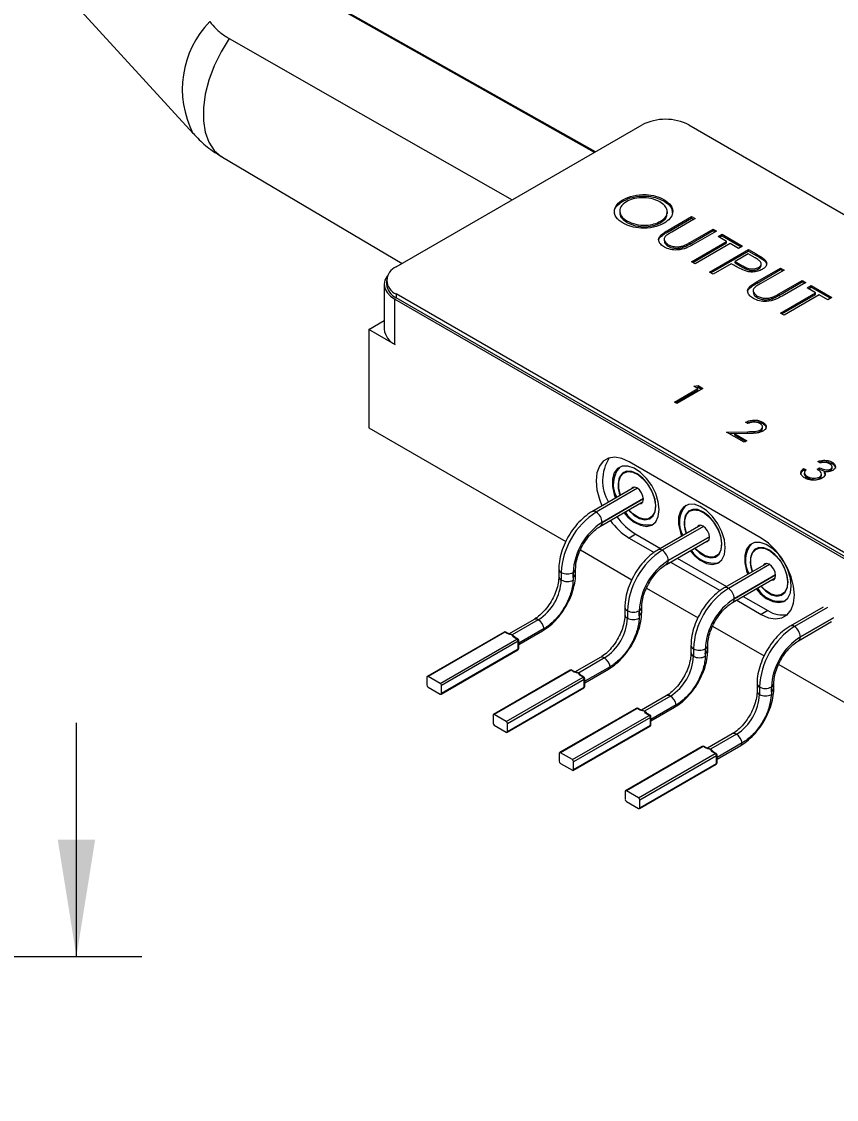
# Model space of a CAD drawing. Header units: millimetres. Extents: x 2 to 278, y 1 to 215.
# Drawn here: x 183.05 to 205.2, y 166.89 to 196.18 of the extents above; entities that cross this region are included whole.
import ezdxf

# ---------------------------------------------------------------- set-up
doc = ezdxf.new("R2010")
doc.units = ezdxf.units.MM
doc.styles.add('SLDTEXTSTYLE0', font='TXT', dxfattribs={"width": 0.75})
doc.dimstyles.new('SLDDIMSTYLE1', dxfattribs={"dimtxt": 2.116667, "dimasz": 3.175, "dimexe": 0, "dimexo": 0.0625, "dimgap": 0.529167, "dimtad": 0, "dimtih": 1, "dimtoh": 1, "dimdec": 1, "dimrnd": 1e-09, "dimzin": 12, "dimdsep": 46, "dimtxsty": 'SLDTEXTSTYLE0', "dimsah": 1, "dimcen": 0.09, "dimadec": 0, "dimazin": 3, "dimtfac": 1, "dimtdec": 1, "dimtmove": 0, "dimatfit": 0, "dimfxl": 1, "dimfrac": 2, "dimtolj": 1, "dimtzin": 12, "dimarcsym": 0})

# ---------------------------------------------------------------- blocks, each defined once
blk = doc.blocks.new('_D_3')
at = {"color": 7, "linetype": 'Continuous', "lineweight": 18}
for p, q in [((184.546, 170.768), (184.546, 177.118)), ((177.816, 170.768), (186.324, 170.768)), ((130.416, 164.018), (186.324, 164.018)), ((184.546, 156.691), (184.546, 164.018)), ((188.356, 156.691), (184.546, 156.691)), ((192.492, 156.691), (191.848, 156.691)), ((191.848, 156.691), (191.848, 153.328)), ((200.249, 156.691), (200.893, 156.691)), ((200.893, 156.691), (200.893, 153.328)), ((191.848, 153.328), (192.492, 153.328)), ((200.893, 153.328), (200.249, 153.328))]:
    blk.add_line(p, q, dxfattribs=at)
for points in [[(184.546, 170.768), (185.054, 173.943), (184.038, 173.943)], [(184.546, 164.018), (184.038, 160.843), (185.054, 160.843)]]:
    blk.add_solid(points, dxfattribs=at)
at = {"color": 7, "linetype": 'Continuous', "lineweight": 18, "char_height": 2.1167, "attachment_point": 1, "style": 'SLDTEXTSTYLE0'}
for s, insert in [('6.8mm', (191.771, 159.849)), ('0.27in', (192.492, 156.057))]:
    blk.add_mtext(s, dxfattribs=dict(at, insert=insert))

msp = doc.modelspace()

# ---------------------------------------------------------------- linework, layer by layer
at = {"color": 7, "linetype": 'Continuous', "lineweight": 18}
for p, q in [((198.655, 192.639), (191.065, 196.913)), ((184.472, 196.681), (187.714, 193.142)), ((193.239, 189.513), (199.922, 193.371)), ((201.194, 193.371), (245.777, 167.634)), ((188.513, 192.494), (193.397, 189.604)), ((199.397, 191.3), (199.397, 191.341)), ((200.51, 191.307), (200.51, 191.348)), ((199.312, 191.041), (199.312, 190.99)), ((199.509, 190.723), (199.509, 190.764)), ((200.423, 190.715), (200.423, 190.756)), ((200.606, 190.962), (200.606, 191.013)), ((200.625, 190.511), (201.265, 190.881)), ((200.625, 190.47), (201.265, 190.84)), ((201.36, 190.826), (200.725, 190.459)), ((201.265, 190.881), (201.36, 190.826)), ((201.265, 190.84), (201.265, 190.881)), ((201.265, 190.84), (201.325, 190.805)), ((200.625, 190.47), (200.625, 190.511)), ((201.214, 190.176), (201.85, 190.543)), ((201.214, 190.136), (201.85, 190.502)), ((201.945, 190.488), (201.304, 190.119)), ((201.85, 190.543), (201.945, 190.488)), ((201.85, 190.502), (201.85, 190.543)), ((201.85, 190.502), (201.91, 190.468)), ((200.42, 190.33), (200.42, 190.371)), ((200.517, 190.274), (200.517, 190.223)), ((201.214, 190.136), (201.214, 190.176)), ((201.265, 189.656), (202.217, 190.206)), ((201.3, 189.636), (202.217, 190.165)), ((202.312, 190.151), (201.36, 189.601)), ((201.986, 190.339), (202.095, 190.402)), ((202.217, 190.206), (201.986, 190.339)), ((202.021, 190.319), (202.095, 190.361)), ((202.095, 190.402), (202.652, 190.08)), ((202.095, 190.361), (202.095, 190.402)), ((202.095, 190.361), (202.617, 190.06)), ((202.217, 190.165), (202.217, 190.206)), ((202.543, 190.017), (202.312, 190.151)), ((200.631, 190.076), (200.631, 190.116)), ((201.039, 190.047), (201.039, 190.088)), ((201.755, 189.374), (202.815, 189.986)), ((201.79, 189.353), (202.815, 189.945)), ((202.802, 189.868), (202.448, 189.664)), ((202.652, 190.08), (202.543, 190.017)), ((202.996, 189.756), (202.802, 189.868)), ((202.815, 189.986), (203.023, 189.866)), ((202.815, 189.945), (202.815, 189.986)), ((202.815, 189.945), (203.023, 189.825)), ((203.023, 189.825), (203.023, 189.866)), ((201.36, 189.601), (201.265, 189.656)), ((202.339, 189.601), (201.85, 189.319)), ((202.415, 189.557), (202.339, 189.601)), ((202.448, 189.664), (202.632, 189.556)), ((202.448, 189.623), (202.448, 189.664)), ((202.448, 189.623), (202.632, 189.515)), ((202.632, 189.515), (202.632, 189.556)), ((203.158, 189.553), (203.158, 189.604)), ((203.249, 189.676), (203.249, 189.717)), ((201.85, 189.319), (201.755, 189.374)), ((203.045, 189.114), (203.686, 189.484)), ((203.045, 189.073), (203.686, 189.443)), ((203.088, 189.459), (203.088, 189.5)), ((203.781, 189.429), (203.145, 189.062)), ((203.686, 189.484), (203.781, 189.429)), ((203.686, 189.443), (203.686, 189.484)), ((203.686, 189.443), (203.745, 189.408)), ((192.911, 189.042), (192.911, 187.817)), ((192.976, 189.146), (192.976, 189.042)), ((202.84, 188.933), (202.84, 188.974)), ((203.045, 189.073), (203.045, 189.114)), ((203.635, 188.779), (204.27, 189.146)), ((203.635, 188.738), (204.27, 189.105)), ((204.366, 189.091), (203.725, 188.721)), ((204.27, 189.146), (204.366, 189.091)), ((204.27, 189.105), (204.27, 189.146)), ((204.27, 189.105), (204.33, 189.071)), ((204.406, 188.942), (204.515, 189.005)), ((204.442, 188.921), (204.515, 188.964)), ((204.515, 189.005), (205.073, 188.683)), ((204.515, 188.964), (204.515, 189.005)), ((204.515, 188.964), (205.037, 188.662)), ((237.823, 163.041), (193.239, 188.779)), ((193.239, 188.779), (193.239, 188.675)), ((237.823, 162.938), (193.239, 188.675)), ((202.937, 188.876), (202.937, 188.825)), ((203.052, 188.678), (203.052, 188.719)), ((203.459, 188.649), (203.459, 188.69)), ((203.635, 188.738), (203.635, 188.779)), ((203.686, 188.259), (204.637, 188.808)), ((203.721, 188.238), (204.637, 188.768)), ((204.733, 188.753), (203.781, 188.204)), ((204.637, 188.808), (204.406, 188.942)), ((204.637, 188.768), (204.637, 188.808)), ((204.964, 188.62), (204.733, 188.753)), ((205.073, 188.683), (204.964, 188.62)), ((193.204, 187.409), (193.204, 188.634)), ((193.204, 188.634), (237.752, 162.917)), ((203.781, 188.204), (203.686, 188.259)), ((192.497, 187.817), (192.911, 188.057)), ((192.497, 187.817), (192.497, 185.139)), ((193.204, 187.409), (192.497, 187.817)), ((200.803, 185.841), (201.437, 186.207)), ((200.838, 185.821), (201.437, 186.167)), ((201.573, 186.213), (200.866, 185.804)), ((201.329, 186.27), (201.443, 186.288)), ((201.437, 186.207), (201.329, 186.27)), ((201.384, 186.238), (201.443, 186.247)), ((201.437, 186.167), (201.437, 186.207)), ((201.443, 186.288), (201.573, 186.213)), ((201.443, 186.247), (201.443, 186.288)), ((201.443, 186.247), (201.538, 186.192)), ((200.866, 185.804), (200.803, 185.841)), ((202.797, 185.255), (202.734, 185.292)), ((203.191, 185.118), (203.191, 185.169)), ((203.2, 185.254), (203.2, 185.295)), ((192.497, 185.139), (197.848, 182.05)), ((202.217, 185.025), (202.784, 185.035)), ((202.697, 184.747), (202.217, 185.025)), ((202.285, 184.985), (202.784, 184.994)), ((202.807, 184.986), (202.441, 184.979)), ((202.441, 184.979), (202.77, 184.789)), ((202.441, 184.938), (202.441, 184.979)), ((202.441, 184.938), (202.735, 184.769)), ((202.784, 184.994), (202.784, 185.035)), ((203.134, 185.042), (203.134, 185.083)), ((202.77, 184.789), (202.697, 184.747)), ((203.16, 182.143), (199.568, 184.217)), ((204.311, 184.036), (204.375, 183.999)), ((204.311, 183.995), (204.311, 184.036)), ((204.311, 183.995), (204.354, 183.97)), ((204.674, 184.015), (204.746, 184.056)), ((204.755, 184.187), (204.692, 184.224)), ((204.702, 183.99), (204.746, 184.016)), ((204.746, 184.016), (204.746, 184.056)), ((205.043, 183.978), (205.043, 184.019)), ((205.082, 184.029), (205.082, 184.08)), ((205.084, 184.166), (205.084, 184.207)), ((199.421, 183.931), (199.418, 183.93)), ((204.332, 183.925), (204.332, 183.874)), ((204.332, 183.87), (204.332, 183.911)), ((204.334, 183.879), (204.332, 183.87)), ((204.412, 183.779), (204.412, 183.82)), ((204.742, 183.762), (204.742, 183.803)), ((204.795, 183.836), (204.795, 183.887)), ((204.878, 183.905), (204.878, 183.946)), ((204.878, 183.905), (204.896, 183.861)), ((199.716, 183.53), (198.558, 182.861)), ((199.617, 183.475), (199.615, 183.471)), ((198.786, 182.465), (199.945, 183.134)), ((201.217, 182.894), (201.214, 182.893)), ((200.142, 182.676), (200.145, 182.677)), ((199.748, 182.247), (199.568, 182.143)), ((199.748, 182.247), (200.417, 181.86)), ((201.513, 182.493), (200.354, 181.824)), ((201.413, 182.438), (201.411, 182.434)), ((199.568, 182.143), (200.244, 181.753)), ((200.582, 181.428), (201.741, 182.097)), ((198.244, 181.821), (199.644, 181.013)), ((201.938, 181.639), (201.941, 181.64)), ((203.013, 181.858), (203.01, 181.856)), ((200.695, 181.493), (202.04, 180.716)), ((200.874, 181.596), (202.213, 180.824)), ((203.309, 181.456), (202.15, 180.787)), ((203.209, 181.401), (203.207, 181.398)), ((197.656, 181.3), (197.656, 181.097)), ((197.723, 181.207), (197.723, 181.004)), ((198.046, 181.207), (198.046, 181.07)), ((198.047, 181.088), (198.047, 181.207)), ((198.114, 181.181), (198.114, 181.3)), ((202.378, 180.391), (203.537, 181.06)), ((200.04, 180.785), (201.44, 179.976)), ((202.67, 180.56), (203.34, 180.173)), ((203.734, 180.602), (203.737, 180.604)), ((199.452, 180.263), (199.452, 180.06)), ((199.91, 180.144), (199.91, 180.263)), ((202.491, 180.456), (203.16, 180.069)), ((204.842, 180.268), (203.946, 179.75)), ((196.984, 179.932), (196.308, 179.542)), ((197.098, 179.921), (196.391, 179.513)), ((199.519, 180.17), (199.519, 179.967)), ((199.843, 180.051), (199.843, 180.17)), ((199.843, 180.17), (199.843, 180.033)), ((203.34, 180.173), (203.16, 180.069)), ((196.168, 179.589), (194.082, 178.385)), ((196.28, 179.553), (196.218, 179.589)), ((197.256, 179.685), (196.568, 179.289)), ((196.568, 179.248), (197.212, 179.62)), ((201.836, 179.748), (203.236, 178.939)), ((204.174, 179.354), (205.07, 179.872)), ((196.193, 179.586), (194.107, 178.382)), ((194.432, 178.194), (196.518, 179.399)), ((196.554, 179.337), (194.468, 178.133)), ((196.255, 179.551), (196.193, 179.586)), ((196.518, 179.399), (196.457, 179.434)), ((196.543, 179.401), (196.482, 179.437)), ((196.554, 179.129), (196.554, 179.337)), ((196.568, 179.15), (196.568, 179.358)), ((194.457, 177.902), (196.543, 179.106)), ((194.468, 177.925), (196.554, 179.129)), ((201.248, 179.226), (201.248, 179.023)), ((201.315, 179.133), (201.315, 178.93)), ((201.639, 179.014), (201.639, 179.133)), ((201.639, 179.133), (201.639, 178.996)), ((201.706, 179.107), (201.706, 179.226)), ((198.78, 178.895), (198.104, 178.505)), ((198.894, 178.884), (198.187, 178.476)), ((203.632, 178.711), (222.043, 168.082)), ((197.964, 178.552), (195.878, 177.348)), ((197.989, 178.549), (195.903, 177.345)), ((198.051, 178.514), (197.989, 178.549)), ((198.076, 178.516), (198.014, 178.552)), ((199.052, 178.648), (198.364, 178.252)), ((198.364, 178.211), (199.008, 178.583)), ((194.072, 178.362), (194.072, 178.154)), ((194.432, 178.194), (194.107, 178.382)), ((194.468, 177.925), (194.468, 178.133)), ((196.228, 177.157), (198.314, 178.362)), ((198.35, 178.3), (196.264, 177.096)), ((198.314, 178.362), (198.253, 178.397)), ((198.339, 178.364), (198.278, 178.4)), ((198.35, 178.092), (198.35, 178.3)), ((198.364, 178.113), (198.364, 178.321)), ((203.045, 178.189), (203.045, 177.987)), ((203.502, 178.07), (203.502, 178.189)), ((194.107, 178.092), (194.432, 177.905)), ((196.253, 176.865), (198.339, 178.069)), ((196.264, 176.888), (198.35, 178.092)), ((200.576, 177.859), (199.9, 177.468)), ((200.69, 177.847), (199.983, 177.439)), ((203.111, 178.096), (203.111, 177.893)), ((203.435, 177.977), (203.435, 178.096)), ((203.435, 178.096), (203.435, 177.96)), ((200.848, 177.611), (200.16, 177.215)), ((200.16, 177.174), (200.804, 177.546)), ((195.868, 177.325), (195.868, 177.117)), ((196.228, 177.157), (195.903, 177.345)), ((199.76, 177.515), (197.674, 176.311)), ((199.785, 177.513), (197.699, 176.308)), ((198.024, 176.121), (200.11, 177.325)), ((200.146, 177.264), (198.06, 176.059)), ((199.847, 177.477), (199.785, 177.513)), ((199.872, 177.479), (199.81, 177.515)), ((200.11, 177.325), (200.049, 177.36)), ((200.135, 177.327), (200.074, 177.363)), ((200.146, 177.055), (200.146, 177.264)), ((200.16, 177.076), (200.16, 177.284)), ((195.903, 177.055), (196.228, 176.868)), ((196.264, 176.888), (196.264, 177.096)), ((198.049, 175.828), (200.135, 177.032)), ((198.06, 175.851), (200.146, 177.055)), ((202.372, 176.822), (201.696, 176.431)), ((202.486, 176.81), (201.779, 176.402)), ((201.556, 176.478), (199.47, 175.274)), ((201.581, 176.476), (199.495, 175.272)), ((201.643, 176.44), (201.581, 176.476)), ((201.668, 176.443), (201.606, 176.478)), ((202.644, 176.575), (201.956, 176.178)), ((201.956, 176.137), (202.601, 176.509)), ((197.664, 176.288), (197.664, 176.08)), ((198.024, 176.121), (197.699, 176.308)), ((199.82, 175.084), (201.906, 176.288)), ((201.942, 176.227), (199.856, 175.023)), ((201.906, 176.288), (201.845, 176.324)), ((201.931, 176.29), (201.87, 176.326)), ((201.942, 176.019), (201.942, 176.227)), ((201.956, 176.039), (201.956, 176.247)), ((197.699, 176.019), (198.024, 175.831)), ((198.06, 175.851), (198.06, 176.059)), ((199.845, 174.791), (201.931, 175.996)), ((199.856, 174.814), (201.942, 176.019)), ((199.46, 175.251), (199.46, 175.043)), ((199.82, 175.084), (199.495, 175.272)), ((199.495, 174.982), (199.82, 174.794)), ((199.856, 174.814), (199.856, 175.023))]:
    msp.add_line(p, q, dxfattribs=at)
at = {"color": 8, "linetype": 'Continuous', "lineweight": 18}
for p, q in [((199.795, 183.498), (198.672, 182.849)), ((199.956, 183.218), (198.833, 182.57)), ((198.833, 182.569), (199.956, 183.218)), ((201.591, 182.461), (200.468, 181.812)), ((201.752, 182.181), (200.629, 181.533)), ((200.629, 181.532), (201.752, 182.181)), ((203.387, 181.424), (202.264, 180.776)), ((203.548, 181.144), (202.425, 180.496)), ((202.425, 180.496), (203.548, 181.144)), ((204.956, 180.256), (204.06, 179.739)), ((205.118, 179.976), (204.222, 179.459)), ((204.222, 179.459), (205.118, 179.976))]:
    msp.add_line(p, q, dxfattribs=at)
at = {"color": 7, "linetype": 'Continuous', "lineweight": 18, "flags": 128}
for points in [[(198.629, 192.625), (195.159, 194.582), (190.893, 196.987)], [(188.7, 195.721), (192.267, 193.686), (196.391, 191.333)], [(193.016, 189.3), (192.987, 189.263), (192.93, 189.155), (192.911, 189.042), (192.93, 188.93), (192.987, 188.821), (193.08, 188.722), (193.204, 188.634)], [(199.568, 184.217), (199.368, 184.307), (199.178, 184.339), (199.008, 184.314), (198.866, 184.232), (198.759, 184.097), (198.693, 183.916), (198.67, 183.699), (198.693, 183.455), (198.759, 183.197), (198.829, 183.018)], [(200.384, 182.916), (200.36, 183.128), (200.291, 183.352), (200.182, 183.57), (200.04, 183.767), (199.877, 183.929), (199.704, 184.042), (199.535, 184.099), (199.381, 184.096), (199.254, 184.033), (199.164, 183.914), (199.117, 183.748), (199.117, 183.548), (199.164, 183.328), (199.198, 183.231)], [(199.333, 183.308), (199.331, 183.314), (199.287, 183.504), (199.287, 183.677), (199.331, 183.817), (199.415, 183.911), (199.532, 183.951), (199.671, 183.934), (199.821, 183.861), (199.966, 183.738), (200.096, 183.577), (200.198, 183.391), (200.263, 183.198), (200.285, 183.014), (200.285, 183.014)], [(199.551, 182.906), (199.694, 182.77), (199.847, 182.678), (199.993, 182.642), (200.121, 182.665), (200.219, 182.744), (200.277, 182.873), (200.291, 183.04), (200.26, 183.231), (200.186, 183.428), (200.077, 183.613), (199.94, 183.772), (199.79, 183.888), (199.639, 183.952), (199.5, 183.959), (199.386, 183.907), (199.307, 183.802), (199.307, 183.802)], [(199.844, 183.075), (199.848, 183.075), (199.905, 183.086), (199.943, 183.13), (199.957, 183.2), (199.944, 183.286), (199.905, 183.375), (199.848, 183.452), (199.78, 183.507), (199.713, 183.53), (199.655, 183.519), (199.617, 183.475), (199.617, 183.475)], [(199.427, 182.835), (199.535, 182.714), (199.704, 182.576), (199.877, 182.49), (200.04, 182.462), (200.182, 182.496), (200.291, 182.588), (200.36, 182.732), (200.384, 182.916)], [(200.285, 183.014), (200.263, 182.856), (200.198, 182.738), (200.096, 182.67), (199.966, 182.659), (199.821, 182.704), (199.671, 182.804), (199.561, 182.912)], [(202.18, 181.88), (202.157, 182.092), (202.087, 182.315), (201.978, 182.533), (201.836, 182.73), (201.673, 182.892), (201.5, 183.005), (201.331, 183.062), (201.177, 183.059), (201.05, 182.996), (200.96, 182.877), (200.913, 182.711), (200.913, 182.511), (200.96, 182.291), (200.994, 182.194)], [(201.129, 182.271), (201.127, 182.277), (201.083, 182.468), (201.083, 182.64), (201.127, 182.78), (201.211, 182.874), (201.328, 182.914), (201.467, 182.897), (201.617, 182.824), (201.762, 182.701), (201.892, 182.54), (201.994, 182.355), (202.059, 182.161), (202.081, 181.978), (202.081, 181.978)], [(201.347, 181.869), (201.49, 181.733), (201.643, 181.641), (201.789, 181.605), (201.917, 181.628), (202.015, 181.707), (202.073, 181.836), (202.087, 182.004), (202.056, 182.194), (201.982, 182.391), (201.873, 182.577), (201.736, 182.735), (201.586, 182.851), (201.435, 182.916), (201.296, 182.922), (201.182, 182.871), (201.103, 182.765), (201.103, 182.765)], [(201.64, 182.039), (201.644, 182.038), (201.701, 182.049), (201.74, 182.093), (201.753, 182.164), (201.74, 182.25), (201.701, 182.338), (201.644, 182.415), (201.576, 182.47), (201.509, 182.493), (201.451, 182.482), (201.413, 182.438), (201.413, 182.438)], [(202.081, 181.978), (202.059, 181.82), (201.994, 181.701), (201.892, 181.633), (201.762, 181.622), (201.617, 181.668), (201.467, 181.767), (201.357, 181.875)], [(203.976, 180.843), (203.953, 181.055), (203.884, 181.278), (203.774, 181.496), (203.633, 181.694), (203.469, 181.855), (203.296, 181.968), (203.127, 182.026), (202.973, 182.022), (202.846, 181.959), (202.756, 181.84), (202.709, 181.674), (202.709, 181.474), (202.756, 181.254), (202.79, 181.157)], [(203.16, 180.069), (203.36, 179.98), (203.55, 179.947), (203.72, 179.972), (203.862, 180.055), (203.969, 180.189), (204.036, 180.37), (204.058, 180.588), (204.036, 180.832), (203.969, 181.089), (203.862, 181.348), (203.72, 181.594), (203.55, 181.816), (203.36, 182.002), (203.16, 182.143)], [(201.223, 181.798), (201.331, 181.678), (201.5, 181.539), (201.673, 181.453), (201.836, 181.425), (201.978, 181.459), (202.087, 181.551), (202.157, 181.695), (202.18, 181.88)], [(202.925, 181.234), (202.923, 181.24), (202.879, 181.431), (202.879, 181.604), (202.923, 181.743), (203.007, 181.837), (203.124, 181.878), (203.263, 181.86), (203.413, 181.787), (203.559, 181.664), (203.688, 181.503), (203.79, 181.318), (203.855, 181.125), (203.877, 180.941), (203.877, 180.941)], [(203.143, 180.833), (203.286, 180.696), (203.439, 180.604), (203.586, 180.568), (203.713, 180.591), (203.811, 180.671), (203.869, 180.8), (203.883, 180.967), (203.852, 181.157), (203.779, 181.354), (203.669, 181.54), (203.532, 181.698), (203.382, 181.814), (203.231, 181.879), (203.092, 181.885), (202.978, 181.834), (202.899, 181.728), (202.899, 181.728)], [(203.436, 181.002), (203.44, 181.001), (203.497, 181.012), (203.536, 181.056), (203.549, 181.127), (203.536, 181.213), (203.497, 181.301), (203.44, 181.378), (203.372, 181.433), (203.305, 181.457), (203.247, 181.445), (203.209, 181.401), (203.209, 181.401)], [(203.019, 180.761), (203.127, 180.641), (203.296, 180.502), (203.469, 180.416), (203.633, 180.389), (203.774, 180.422), (203.884, 180.514), (203.953, 180.658), (203.976, 180.843)], [(203.877, 180.941), (203.855, 180.783), (203.79, 180.665), (203.688, 180.597), (203.559, 180.585), (203.413, 180.631), (203.263, 180.73), (203.153, 180.839)]]:
    msp.add_lwpolyline(points, dxfattribs=at)
at = {"color": 8, "linetype": 'Continuous', "lineweight": 18, "flags": 128}
msp.add_lwpolyline([(188.7, 195.721), (188.478, 195.359), (188.292, 194.979), (188.147, 194.591), (188.049, 194.206), (187.999, 193.835), (187.999, 193.488), (188.049, 193.174), (188.147, 192.903), (188.292, 192.681), (188.478, 192.516), (188.513, 192.494)], dxfattribs=at)
at = {"color": 8, "linetype": 'Continuous', "lineweight": 18}
for centre, radius, start, end in [((190.062, 194.343), 2.638, 135.8126, 207.0783), ((198.605, 182.762), 0.11, 52.7463, 115.9596), ((198.719, 182.558), 0.115, 306.278, 5.5697), ((200.402, 181.725), 0.11, 52.7463, 115.9596), ((200.515, 181.521), 0.115, 306.278, 5.5697), ((197.766, 181.308), 0.11, 184.0413, 247.2625), ((197.766, 181.105), 0.109, 183.6078, 247.2704), ((197.999, 181.312), 0.115, 294.4169, 353.8224), ((197.999, 181.192), 0.115, 294.3762, 354.2873), ((202.198, 180.688), 0.11, 52.7463, 115.9596), ((202.311, 180.484), 0.115, 306.278, 5.5697), ((199.562, 180.271), 0.11, 184.0413, 247.2625), ((199.795, 180.275), 0.115, 294.4169, 353.8224), ((197.032, 179.831), 0.112, 53.634, 115.5932), ((199.562, 180.068), 0.109, 183.6078, 247.2704), ((199.795, 180.155), 0.115, 294.3762, 354.2873), ((196.178, 179.566), 0.0251, 54.3818, 114.314), ((196.208, 179.566), 0.0251, 65.686, 125.6182), ((197.162, 179.7), 0.0947, 302.0833, 350.9126), ((203.994, 179.652), 0.11, 52.7463, 115.9596), ((196.269, 179.532), 0.0239, 63.494, 127.3083), ((196.471, 179.414), 0.0251, 65.686, 125.6182), ((196.533, 179.378), 0.0251, 65.686, 125.6182), ((196.543, 179.36), 0.0251, 294.3747, 354.3052), ((204.107, 179.448), 0.115, 306.278, 5.5697), ((196.529, 179.127), 0.0252, 305.698, 5.6204), ((196.543, 179.152), 0.0251, 294.3747, 354.3052), ((201.358, 179.234), 0.11, 184.0413, 247.2625), ((201.358, 179.031), 0.109, 183.6078, 247.2704), ((201.591, 179.238), 0.115, 294.4169, 353.8224), ((201.591, 179.118), 0.115, 294.3762, 354.2873), ((198.828, 178.794), 0.112, 53.634, 115.5932), ((197.974, 178.529), 0.0251, 54.3818, 114.314), ((198.004, 178.529), 0.0251, 65.686, 125.6182), ((198.065, 178.495), 0.0239, 63.494, 127.3083), ((198.958, 178.663), 0.0947, 302.0833, 350.9126), ((198.267, 178.377), 0.0251, 65.686, 125.6182), ((198.329, 178.341), 0.0251, 65.686, 125.6182), ((198.339, 178.323), 0.0251, 294.3747, 354.3052), ((203.154, 178.197), 0.11, 184.0413, 247.2625), ((203.387, 178.201), 0.115, 294.4169, 353.8224), ((198.325, 178.09), 0.0252, 305.698, 5.6204), ((198.339, 178.115), 0.0251, 294.3747, 354.3052), ((200.624, 177.757), 0.112, 53.634, 115.5932), ((203.154, 177.994), 0.109, 183.6078, 247.2704), ((203.387, 178.082), 0.115, 294.3762, 354.2873), ((200.754, 177.626), 0.0947, 302.0833, 350.9126), ((199.77, 177.492), 0.0251, 54.3818, 114.314), ((199.8, 177.492), 0.0251, 65.686, 125.6182), ((199.861, 177.458), 0.0239, 63.494, 127.3083), ((200.063, 177.34), 0.0251, 65.686, 125.6182), ((200.125, 177.304), 0.0251, 65.686, 125.6182), ((200.135, 177.286), 0.0251, 294.3747, 354.3052), ((200.121, 177.053), 0.0252, 305.698, 5.6204), ((200.135, 177.078), 0.0251, 294.3747, 354.3052), ((202.42, 176.72), 0.112, 53.634, 115.5932), ((201.567, 176.455), 0.0251, 54.3818, 114.314), ((201.596, 176.455), 0.0251, 65.686, 125.6182), ((201.657, 176.421), 0.0239, 63.494, 127.3083), ((202.55, 176.59), 0.0947, 302.0833, 350.9126), ((201.859, 176.303), 0.0251, 65.686, 125.6182), ((201.921, 176.268), 0.0251, 65.686, 125.6182), ((201.931, 176.25), 0.0251, 294.3747, 354.3052), ((201.917, 176.016), 0.0252, 305.698, 5.6204), ((201.931, 176.041), 0.0251, 294.3747, 354.3052)]:
    msp.add_arc(centre, radius, start, end, dxfattribs=at)
at = {"color": 7, "linetype": 'Continuous', "lineweight": 18}
for centre, radius, start, end in [((200.558, 192.143), 1.383, 62.6097, 117.3903), ((193.379, 189.146), 0.393, 110.7834, 249.2166), ((193.426, 189.087), 0.453, 185.6948, 245.6253), ((193.412, 187.867), 0.503, 185.6948, 245.6253), ((199.97, 183.705), 1.125, 146.7831, 211.2477), ((199.828, 183.607), 0.693, 137.6889, 210.8762), ((199.978, 183.572), 0.709, 161.073, 202.3827), ((199.783, 181.113), 2.061, 122.6055, 177.3945), ((198.483, 182.554), 0.351, 2.6055, 57.3945), ((200.069, 183.195), 0.696, 209.2803, 282.1348), ((201.624, 182.57), 0.693, 137.6899, 210.8842), ((199.755, 181.129), 1.71, 122.6055, 177.3945), ((199.755, 181.129), 1.71, 122.6055, 177.3945), ((200.474, 183.621), 1.733, 215.2041, 238.4977), ((200.653, 183.724), 1.733, 215.2041, 238.4977), ((201.774, 182.535), 0.709, 161.0738, 202.3917), ((203.42, 181.533), 0.693, 137.6899, 210.8842), ((201.579, 180.076), 2.061, 122.6055, 177.3945), ((200.279, 181.517), 0.351, 2.6055, 57.3945), ((201.865, 182.158), 0.696, 209.2883, 282.1359), ((203.57, 181.498), 0.709, 161.0738, 202.3917), ((201.551, 180.092), 1.71, 122.6055, 177.3945), ((201.551, 180.092), 1.71, 122.6055, 177.3945), ((197.885, 181.519), 0.351, 242.6097, 297.3903), ((196.982, 181.088), 1.064, 359.0659, 359.9978), ((196.366, 181.066), 1.359, 302.6055, 357.3945), ((197.885, 181.316), 0.352, 242.6365, 297.0383), ((203.375, 179.039), 2.061, 122.6055, 177.3945), ((202.075, 180.48), 0.351, 2.6055, 57.3945), ((203.661, 181.122), 0.696, 209.2883, 282.1359), ((203.347, 179.055), 1.71, 122.6055, 177.3945), ((203.347, 179.055), 1.71, 122.6055, 177.3945), ((196.904, 179.621), 0.358, 10.3988, 57.0686), ((198.162, 180.029), 1.359, 302.6055, 357.3945), ((199.681, 180.482), 0.351, 242.6097, 297.3903), ((199.681, 180.279), 0.352, 242.6365, 297.0383), ((198.778, 180.051), 1.064, 359.0659, 359.9978), ((203.731, 180.756), 0.702, 236.0947, 282.1228), ((196.193, 179.546), 0.05, 60.0027, 119.9973), ((205.171, 178.002), 2.061, 122.6055, 177.3945), ((203.871, 179.443), 0.351, 2.6055, 57.3945), ((196.305, 179.369), 0.168, 59.2349, 76.702), ((196.243, 179.266), 0.288, 41.3317, 59.0674), ((196.477, 179.334), 0.0768, 2.6055, 57.3945), ((196.518, 179.358), 0.05, 0, 60.0027), ((205.143, 178.018), 1.71, 122.6055, 177.3945), ((205.143, 178.018), 1.71, 122.6055, 177.3945), ((196.518, 179.15), 0.05, 299.9973, 0), ((201.477, 179.445), 0.351, 242.6097, 297.3903), ((200.574, 179.014), 1.064, 359.0659, 359.9978), ((198.7, 178.584), 0.358, 10.3988, 57.0686), ((199.958, 178.992), 1.359, 302.6055, 357.3945), ((201.477, 179.243), 0.352, 242.6365, 297.0383), ((197.989, 178.509), 0.05, 60.0027, 119.9973), ((198.101, 178.332), 0.168, 59.2349, 76.702), ((198.039, 178.229), 0.288, 41.3317, 59.0674), ((194.093, 178.365), 0.0218, 50.7967, 189.214), ((194.148, 178.157), 0.0768, 182.6055, 237.3945), ((194.391, 178.13), 0.0768, 2.6055, 57.3945), ((198.273, 178.297), 0.0768, 2.6055, 57.3945), ((198.314, 178.321), 0.05, 0, 60.0027), ((194.446, 177.922), 0.0218, 230.7967, 9.214), ((198.314, 178.113), 0.05, 299.9973, 0), ((200.496, 177.547), 0.358, 10.3988, 57.0686), ((201.754, 177.955), 1.359, 302.6055, 357.3945), ((203.273, 178.408), 0.351, 242.6097, 297.3903), ((203.273, 178.206), 0.352, 242.6365, 297.0383), ((202.371, 177.977), 1.064, 359.0659, 359.9978), ((195.889, 177.328), 0.0218, 50.7967, 189.214), ((199.785, 177.472), 0.05, 60.0027, 119.9973), ((199.897, 177.295), 0.168, 59.2349, 76.702), ((199.835, 177.192), 0.288, 41.3317, 59.0674), ((200.069, 177.26), 0.0768, 2.6055, 57.3945), ((200.11, 177.284), 0.05, 0, 60.0027), ((195.945, 177.12), 0.0768, 182.6055, 237.3945), ((196.187, 177.093), 0.0768, 2.6055, 57.3945), ((200.11, 177.076), 0.05, 299.9973, 0), ((196.242, 176.885), 0.0218, 230.7967, 9.214), ((202.292, 176.51), 0.358, 10.3988, 57.0686), ((201.581, 176.435), 0.05, 60.0027, 119.9973), ((201.693, 176.258), 0.168, 59.2349, 76.702), ((201.631, 176.155), 0.288, 41.3317, 59.0674), ((197.685, 176.291), 0.0218, 50.7967, 189.214), ((197.741, 176.083), 0.0768, 182.6055, 237.3945), ((197.983, 176.056), 0.0768, 2.6055, 57.3945), ((201.865, 176.223), 0.0768, 2.6055, 57.3945), ((201.906, 176.247), 0.05, 360, 60.0027), ((198.038, 175.848), 0.0218, 230.7967, 9.214), ((201.906, 176.039), 0.05, 299.9973, 0), ((199.481, 175.255), 0.0218, 50.7967, 189.214), ((199.537, 175.046), 0.0768, 182.6055, 237.3945), ((199.779, 175.019), 0.0768, 2.6055, 57.3945), ((199.834, 174.811), 0.0218, 230.7967, 9.214)]:
    msp.add_arc(centre, radius, start, end, dxfattribs=at)
for points, knots in [([(188.171, 196.182), (188.224, 196.114), (188.332, 195.976), (188.526, 195.826), (188.659, 195.746), (188.7, 195.721)], [0, 0, 0, 0, 0.4017054, 0.8153586, 1, 1, 1, 1]), ([(187.716, 193.149), (187.771, 193.088), (187.93, 192.912), (188.198, 192.691), (188.423, 192.555), (188.516, 192.499)], [0, 0, 0, 0, 0.238486, 0.686853, 1, 1, 1, 1]), ([(199.404, 190.699), (199.331, 190.752), (199.185, 190.857), (199.152, 191.049), (199.221, 191.22), (199.339, 191.301), (199.397, 191.341)], [0, 0, 0, 0, 0.279663, 0.559354, 0.779636, 1, 1, 1, 1]), ([(199.397, 191.341), (199.489, 191.383), (199.672, 191.466), (200.004, 191.49), (200.298, 191.448), (200.44, 191.381), (200.51, 191.348)], [0, 0, 0, 0, 0.279731, 0.559327, 0.77968, 1, 1, 1, 1]), ([(199.397, 191.3), (199.489, 191.342), (199.672, 191.425), (200.004, 191.449), (200.298, 191.407), (200.44, 191.34), (200.51, 191.307)], [0, 0, 0, 0, 0.279731, 0.559327, 0.77968, 1, 1, 1, 1]), ([(200.406, 191.282), (200.331, 191.316), (200.179, 191.383), (199.908, 191.404), (199.666, 191.37), (199.551, 191.314), (199.493, 191.287)], [0, 0, 0, 0, 0.279627, 0.55935, 0.77963, 1, 1, 1, 1]), ([(200.51, 191.348), (200.585, 191.295), (200.734, 191.189), (200.769, 190.995), (200.697, 190.823), (200.577, 190.741), (200.518, 190.701)], [0, 0, 0, 0, 0.279767, 0.559358, 0.779571, 1, 1, 1, 1]), ([(199.179, 190.984), (199.176, 190.996), (199.158, 191.061), (199.227, 191.179), (199.341, 191.26), (199.397, 191.3)], [0, 0, 0, 0, 0.108942, 0.554389, 1, 1, 1, 1]), ([(199.493, 191.287), (199.434, 191.243), (199.317, 191.157), (199.301, 191), (199.364, 190.863), (199.461, 190.797), (199.509, 190.764)], [0, 0, 0, 0, 0.279416, 0.559077, 0.779478, 1, 1, 1, 1]), ([(200.423, 190.756), (200.482, 190.799), (200.6, 190.886), (200.617, 191.045), (200.549, 191.182), (200.454, 191.249), (200.406, 191.282)], [0, 0, 0, 0, 0.279468, 0.55887, 0.779516, 1, 1, 1, 1]), ([(200.51, 191.307), (200.588, 191.254), (200.728, 191.159), (200.736, 191.035), (200.74, 190.98)], [0, 0, 0, 0, 0.554805, 1, 1, 1, 1]), ([(199.324, 190.994), (199.321, 190.979), (199.307, 190.922), (199.368, 190.821), (199.462, 190.756), (199.509, 190.723)], [0, 0, 0, 0, 0.153197, 0.576483, 1, 1, 1, 1]), ([(199.509, 190.764), (199.584, 190.73), (199.734, 190.661), (200.006, 190.638), (200.249, 190.672), (200.365, 190.728), (200.423, 190.756)], [0, 0, 0, 0, 0.27983, 0.559389, 0.779654, 1, 1, 1, 1]), ([(199.509, 190.723), (199.584, 190.689), (199.734, 190.62), (200.006, 190.597), (200.249, 190.631), (200.365, 190.687), (200.423, 190.715)], [0, 0, 0, 0, 0.27983, 0.559389, 0.779654, 1, 1, 1, 1]), ([(200.423, 190.715), (200.485, 190.758), (200.592, 190.832), (200.592, 190.928), (200.593, 190.968)], [0, 0, 0, 0, 0.584093, 1, 1, 1, 1]), ([(200.518, 190.701), (200.426, 190.658), (200.243, 190.574), (199.909, 190.556), (199.614, 190.597), (199.474, 190.665), (199.404, 190.699)], [0, 0, 0, 0, 0.27963, 0.559343, 0.779597, 1, 1, 1, 1]), ([(200.42, 190.371), (200.455, 190.399), (200.516, 190.449), (200.591, 190.492), (200.625, 190.511)], [0, 0, 0, 0, 0.559499, 1, 1, 1, 1]), ([(200.42, 190.33), (200.455, 190.358), (200.516, 190.408), (200.591, 190.451), (200.625, 190.47)], [0, 0, 0, 0, 0.559499, 1, 1, 1, 1]), ([(200.725, 190.459), (200.698, 190.444), (200.651, 190.417), (200.607, 190.388), (200.588, 190.375)], [0, 0, 0, 0, 0.5601244, 1, 1, 1, 1]), ([(200.528, 190.051), (200.49, 190.075), (200.415, 190.125), (200.366, 190.214), (200.366, 190.3), (200.402, 190.347), (200.42, 190.371)], [0, 0, 0, 0, 0.280221, 0.559914, 0.779952, 1, 1, 1, 1]), ([(200.374, 190.215), (200.373, 190.23), (200.37, 190.27), (200.4, 190.307), (200.42, 190.33)], [0, 0, 0, 0, 0.3559944, 1, 1, 1, 1]), ([(200.588, 190.375), (200.562, 190.352), (200.511, 190.307), (200.518, 190.207), (200.588, 190.151), (200.631, 190.116)], [0, 0, 0, 0, 0.281057, 0.560821, 1, 1, 1, 1]), ([(200.526, 190.228), (200.525, 190.213), (200.52, 190.156), (200.584, 190.11), (200.631, 190.076)], [0, 0, 0, 0, 0.258581, 1, 1, 1, 1]), ([(201.039, 190.088), (201.073, 190.103), (201.135, 190.13), (201.19, 190.162), (201.214, 190.176)], [0, 0, 0, 0, 0.5596244, 1, 1, 1, 1]), ([(201.039, 190.047), (201.073, 190.062), (201.135, 190.09), (201.19, 190.121), (201.214, 190.136)], [0, 0, 0, 0, 0.5596244, 1, 1, 1, 1]), ([(201.304, 190.119), (201.244, 190.085), (201.125, 190.018), (200.904, 189.965), (200.682, 189.979), (200.579, 190.027), (200.528, 190.051)], [0, 0, 0, 0, 0.2816547, 0.5601107, 0.7800798, 1, 1, 1, 1]), ([(200.631, 190.116), (200.663, 190.101), (200.728, 190.071), (200.844, 190.056), (200.951, 190.063), (201.01, 190.079), (201.039, 190.088)], [0, 0, 0, 0, 0.279787, 0.559377, 0.779569, 1, 1, 1, 1]), ([(200.631, 190.076), (200.663, 190.061), (200.728, 190.03), (200.844, 190.015), (200.951, 190.022), (201.01, 190.038), (201.039, 190.047)], [0, 0, 0, 0, 0.279787, 0.559377, 0.779569, 1, 1, 1, 1]), ([(203.023, 189.866), (203.069, 189.84), (203.15, 189.793), (203.219, 189.74), (203.249, 189.717)], [0, 0, 0, 0, 0.560314, 1, 1, 1, 1]), ([(202.703, 189.412), (202.646, 189.437), (202.545, 189.482), (202.455, 189.534), (202.415, 189.557)], [0, 0, 0, 0, 0.559694, 1, 1, 1, 1]), ([(202.632, 189.556), (202.663, 189.538), (202.726, 189.503), (202.82, 189.466), (202.908, 189.457), (202.997, 189.461), (203.052, 189.484), (203.088, 189.5)], [0, 0, 0, 0, 0.251135, 0.50104, 0.626338, 0.751739, 1, 1, 1, 1]), ([(203.088, 189.5), (203.114, 189.52), (203.152, 189.551), (203.161, 189.601), (203.147, 189.65), (203.085, 189.703), (203.025, 189.738), (202.996, 189.756)], [0, 0, 0, 0, 0.248297, 0.373717, 0.499032, 0.74887, 1, 1, 1, 1]), ([(203.023, 189.825), (203.069, 189.799), (203.15, 189.752), (203.219, 189.7), (203.249, 189.676)], [0, 0, 0, 0, 0.560314, 1, 1, 1, 1]), ([(203.088, 189.459), (203.114, 189.479), (203.153, 189.509), (203.157, 189.546), (203.158, 189.558)], [0, 0, 0, 0, 0.6764777, 1, 1, 1, 1]), ([(203.249, 189.717), (203.27, 189.692), (203.311, 189.641), (203.306, 189.561), (203.259, 189.494), (203.209, 189.461), (203.184, 189.445)], [0, 0, 0, 0, 0.279705, 0.559381, 0.779509, 1, 1, 1, 1]), ([(203.249, 189.676), (203.272, 189.651), (203.305, 189.615), (203.3, 189.575), (203.298, 189.563)], [0, 0, 0, 0, 0.697647, 1, 1, 1, 1]), ([(202.632, 189.515), (202.663, 189.497), (202.726, 189.462), (202.82, 189.425), (202.908, 189.416), (202.997, 189.42), (203.052, 189.443), (203.088, 189.459)], [0, 0, 0, 0, 0.251135, 0.50104, 0.626338, 0.751739, 1, 1, 1, 1]), ([(203.184, 189.445), (203.146, 189.426), (203.071, 189.389), (202.933, 189.37), (202.806, 189.38), (202.737, 189.401), (202.703, 189.412)], [0, 0, 0, 0, 0.280099, 0.559324, 0.779458, 1, 1, 1, 1]), ([(202.948, 188.653), (202.911, 188.678), (202.836, 188.728), (202.787, 188.817), (202.787, 188.902), (202.822, 188.95), (202.84, 188.974)], [0, 0, 0, 0, 0.280221, 0.559914, 0.779952, 1, 1, 1, 1]), ([(202.84, 188.974), (202.875, 189.002), (202.937, 189.051), (203.012, 189.095), (203.045, 189.114)], [0, 0, 0, 0, 0.559499, 1, 1, 1, 1]), ([(202.84, 188.933), (202.875, 188.961), (202.937, 189.011), (203.012, 189.054), (203.045, 189.073)], [0, 0, 0, 0, 0.559499, 1, 1, 1, 1]), ([(203.008, 188.978), (202.983, 188.955), (202.931, 188.91), (202.939, 188.809), (203.009, 188.753), (203.052, 188.719)], [0, 0, 0, 0, 0.281057, 0.560821, 1, 1, 1, 1]), ([(203.145, 189.062), (203.119, 189.047), (203.072, 189.019), (203.028, 188.991), (203.008, 188.978)], [0, 0, 0, 0, 0.5601244, 1, 1, 1, 1]), ([(202.794, 188.818), (202.793, 188.832), (202.791, 188.872), (202.821, 188.909), (202.84, 188.933)], [0, 0, 0, 0, 0.355994, 1, 1, 1, 1]), ([(202.946, 188.83), (202.945, 188.816), (202.941, 188.759), (203.004, 188.713), (203.052, 188.678)], [0, 0, 0, 0, 0.258581, 1, 1, 1, 1]), ([(203.725, 188.721), (203.665, 188.688), (203.546, 188.621), (203.325, 188.567), (203.102, 188.581), (203, 188.629), (202.948, 188.653)], [0, 0, 0, 0, 0.281655, 0.560111, 0.78008, 1, 1, 1, 1]), ([(203.052, 188.719), (203.084, 188.704), (203.149, 188.674), (203.264, 188.659), (203.372, 188.665), (203.43, 188.682), (203.459, 188.69)], [0, 0, 0, 0, 0.279787, 0.559377, 0.779569, 1, 1, 1, 1]), ([(203.052, 188.678), (203.084, 188.663), (203.149, 188.633), (203.264, 188.618), (203.372, 188.624), (203.43, 188.641), (203.459, 188.649)], [0, 0, 0, 0, 0.279787, 0.559377, 0.779569, 1, 1, 1, 1]), ([(203.459, 188.69), (203.494, 188.706), (203.556, 188.733), (203.611, 188.765), (203.635, 188.779)], [0, 0, 0, 0, 0.559624, 1, 1, 1, 1]), ([(203.459, 188.649), (203.494, 188.665), (203.556, 188.692), (203.611, 188.724), (203.635, 188.738)], [0, 0, 0, 0, 0.559624, 1, 1, 1, 1]), ([(202.734, 185.292), (202.772, 185.309), (202.849, 185.344), (202.988, 185.354), (203.112, 185.337), (203.171, 185.309), (203.2, 185.295)], [0, 0, 0, 0, 0.280029, 0.559515, 0.779668, 1, 1, 1, 1]), ([(202.777, 185.267), (202.802, 185.278), (202.866, 185.306), (202.988, 185.313), (203.112, 185.297), (203.171, 185.268), (203.2, 185.254)], [0, 0, 0, 0, 0.200935, 0.511124, 0.755463, 1, 1, 1, 1]), ([(203.124, 185.255), (203.098, 185.267), (203.044, 185.292), (202.946, 185.298), (202.861, 185.283), (202.818, 185.264), (202.797, 185.255)], [0, 0, 0, 0, 0.2796987, 0.5588466, 0.7791762, 1, 1, 1, 1]), ([(203.134, 185.083), (203.153, 185.098), (203.191, 185.126), (203.194, 185.178), (203.172, 185.222), (203.14, 185.244), (203.124, 185.255)], [0, 0, 0, 0, 0.279126, 0.558978, 0.77935, 1, 1, 1, 1]), ([(203.2, 185.295), (203.229, 185.275), (203.286, 185.235), (203.298, 185.161), (203.271, 185.096), (203.226, 185.065), (203.203, 185.05)], [0, 0, 0, 0, 0.2798903, 0.5592237, 0.7795824, 1, 1, 1, 1]), ([(203.2, 185.254), (203.23, 185.234), (203.283, 185.199), (203.285, 185.153), (203.287, 185.134)], [0, 0, 0, 0, 0.569414, 1, 1, 1, 1]), ([(202.784, 185.035), (202.853, 185.036), (202.949, 185.037), (203.071, 185.053), (203.113, 185.073), (203.134, 185.083)], [0, 0, 0, 0, 0.560717, 0.780532, 1, 1, 1, 1]), ([(202.784, 184.994), (202.853, 184.995), (202.949, 184.996), (203.071, 185.012), (203.113, 185.032), (203.134, 185.042)], [0, 0, 0, 0, 0.560717, 0.780532, 1, 1, 1, 1]), ([(203.203, 185.05), (203.173, 185.035), (203.111, 185.006), (202.969, 184.99), (202.868, 184.987), (202.807, 184.986)], [0, 0, 0, 0, 0.279288, 0.559154, 1, 1, 1, 1]), ([(203.134, 185.042), (203.154, 185.057), (203.188, 185.08), (203.187, 185.111), (203.187, 185.123)], [0, 0, 0, 0, 0.598537, 1, 1, 1, 1]), ([(204.239, 183.872), (204.238, 183.874), (204.23, 183.897), (204.257, 183.942), (204.293, 183.977), (204.311, 183.995)], [0, 0, 0, 0, 0.062332, 0.530684, 1, 1, 1, 1]), ([(204.338, 183.779), (204.309, 183.799), (204.25, 183.84), (204.227, 183.916), (204.254, 183.983), (204.292, 184.018), (204.311, 184.036)], [0, 0, 0, 0, 0.279886, 0.558979, 0.779263, 1, 1, 1, 1]), ([(204.375, 183.999), (204.36, 183.983), (204.335, 183.955), (204.333, 183.924), (204.332, 183.911)], [0, 0, 0, 0, 0.560694, 1, 1, 1, 1]), ([(204.742, 183.803), (204.753, 183.81), (204.776, 183.826), (204.798, 183.864), (204.793, 183.937), (204.722, 183.984), (204.674, 184.015)], [0, 0, 0, 0, 0.125587, 0.251191, 0.500605, 1, 1, 1, 1]), ([(204.692, 184.224), (204.727, 184.235), (204.798, 184.257), (204.912, 184.26), (205.012, 184.243), (205.06, 184.219), (205.084, 184.207)], [0, 0, 0, 0, 0.2802877, 0.5596797, 0.7797465, 1, 1, 1, 1]), ([(204.741, 184.196), (204.76, 184.202), (204.815, 184.218), (204.912, 184.219), (205.012, 184.202), (205.06, 184.178), (205.084, 184.166)], [0, 0, 0, 0, 0.176715, 0.496314, 0.74805, 1, 1, 1, 1]), ([(204.746, 184.056), (204.79, 184.036), (204.855, 184.004), (204.955, 183.994), (205.011, 184.003), (205.032, 184.013), (205.043, 184.019)], [0, 0, 0, 0, 0.4994185, 0.749016, 0.8745437, 1, 1, 1, 1]), ([(204.746, 184.016), (204.79, 183.995), (204.855, 183.963), (204.955, 183.953), (205.011, 183.962), (205.032, 183.973), (205.043, 183.978)], [0, 0, 0, 0, 0.4994185, 0.749016, 0.8745437, 1, 1, 1, 1]), ([(205.012, 184.165), (204.992, 184.175), (204.952, 184.194), (204.859, 184.207), (204.795, 184.195), (204.755, 184.187)], [0, 0, 0, 0, 0.280636, 0.560364, 1, 1, 1, 1]), ([(205.043, 184.019), (205.058, 184.031), (205.088, 184.057), (205.08, 184.115), (205.038, 184.146), (205.012, 184.165)], [0, 0, 0, 0, 0.278859, 0.560074, 1, 1, 1, 1]), ([(205.043, 183.978), (205.06, 183.99), (205.083, 184.008), (205.079, 184.028), (205.078, 184.034)], [0, 0, 0, 0, 0.735871, 1, 1, 1, 1]), ([(205.084, 184.207), (205.109, 184.189), (205.16, 184.152), (205.183, 184.086), (205.165, 184.026), (205.126, 183.996), (205.106, 183.982)], [0, 0, 0, 0, 0.280085, 0.5598683, 0.7800992, 1, 1, 1, 1]), ([(205.084, 184.166), (205.11, 184.148), (205.162, 184.112), (205.171, 184.065), (205.176, 184.042)], [0, 0, 0, 0, 0.50696, 1, 1, 1, 1]), ([(204.332, 183.911), (204.34, 183.891), (204.353, 183.857), (204.394, 183.832), (204.412, 183.82)], [0, 0, 0, 0, 0.558748, 1, 1, 1, 1]), ([(204.332, 183.87), (204.34, 183.851), (204.353, 183.817), (204.394, 183.791), (204.412, 183.779)], [0, 0, 0, 0, 0.558748, 1, 1, 1, 1]), ([(204.811, 183.77), (204.771, 183.752), (204.692, 183.718), (204.549, 183.713), (204.427, 183.735), (204.368, 183.764), (204.338, 183.779)], [0, 0, 0, 0, 0.279304, 0.558838, 0.779277, 1, 1, 1, 1]), ([(204.412, 183.82), (204.438, 183.807), (204.49, 183.781), (204.586, 183.768), (204.677, 183.774), (204.72, 183.793), (204.742, 183.803)], [0, 0, 0, 0, 0.280599, 0.560151, 0.780303, 1, 1, 1, 1]), ([(204.412, 183.779), (204.438, 183.766), (204.49, 183.74), (204.586, 183.727), (204.677, 183.733), (204.72, 183.752), (204.742, 183.762)], [0, 0, 0, 0, 0.280599, 0.560151, 0.780303, 1, 1, 1, 1]), ([(204.742, 183.762), (204.753, 183.77), (204.775, 183.785), (204.794, 183.813), (204.791, 183.832), (204.789, 183.841)], [0, 0, 0, 0, 0.345735, 0.691516, 1, 1, 1, 1]), ([(204.895, 183.866), (204.887, 183.846), (204.872, 183.81), (204.83, 183.782), (204.811, 183.77)], [0, 0, 0, 0, 0.559419, 1, 1, 1, 1]), ([(205.106, 183.982), (205.089, 183.973), (205.054, 183.956), (204.974, 183.939), (204.915, 183.943), (204.878, 183.946)], [0, 0, 0, 0, 0.280508, 0.560792, 1, 1, 1, 1]), ([(204.878, 183.946), (204.886, 183.931), (204.9, 183.905), (204.896, 183.878), (204.895, 183.866)], [0, 0, 0, 0, 0.559795, 1, 1, 1, 1]), ([(198.558, 182.861), (198.52, 182.838), (198.414, 182.772), (198.248, 182.63), (198.069, 182.428), (197.915, 182.198), (197.792, 181.95), (197.704, 181.694), (197.662, 181.475), (197.658, 181.347), (197.656, 181.3)], [0, 0, 0, 0, 0.076222, 0.216993, 0.357265, 0.49707, 0.636857, 0.777192, 0.918709, 1, 1, 1, 1]), ([(198.114, 181.3), (198.114, 181.329), (198.117, 181.414), (198.147, 181.575), (198.216, 181.777), (198.318, 181.978), (198.445, 182.164), (198.588, 182.321), (198.706, 182.416), (198.77, 182.455), (198.786, 182.465)], [0, 0, 0, 0, 0.074252, 0.217991, 0.363623, 0.510751, 0.658429, 0.805387, 0.950428, 1, 1, 1, 1]), ([(200.354, 181.824), (200.316, 181.801), (200.21, 181.735), (200.044, 181.593), (199.865, 181.391), (199.711, 181.161), (199.588, 180.913), (199.5, 180.657), (199.458, 180.438), (199.454, 180.31), (199.452, 180.263)], [0, 0, 0, 0, 0.076222, 0.216993, 0.357265, 0.49707, 0.636857, 0.777192, 0.918709, 1, 1, 1, 1]), ([(199.91, 180.263), (199.91, 180.292), (199.913, 180.377), (199.943, 180.538), (200.012, 180.74), (200.114, 180.941), (200.241, 181.127), (200.384, 181.284), (200.502, 181.379), (200.566, 181.418), (200.582, 181.428)], [0, 0, 0, 0, 0.0742522, 0.2179911, 0.3636231, 0.5107505, 0.6584292, 0.805387, 0.9504281, 1, 1, 1, 1]), ([(197.656, 181.097), (197.656, 181.068), (197.653, 180.984), (197.623, 180.822), (197.554, 180.62), (197.452, 180.419), (197.325, 180.233), (197.182, 180.076), (197.064, 179.981), (197, 179.942), (196.984, 179.932)], [0, 0, 0, 0, 0.074252, 0.217991, 0.363623, 0.510751, 0.658429, 0.805387, 0.950428, 1, 1, 1, 1]), ([(197.212, 179.62), (197.25, 179.643), (197.356, 179.709), (197.522, 179.851), (197.701, 180.053), (197.855, 180.283), (197.978, 180.531), (198.065, 180.787), (198.108, 181.006), (198.112, 181.134), (198.114, 181.181)], [0, 0, 0, 0, 0.076222, 0.216993, 0.357265, 0.49707, 0.636857, 0.777192, 0.918709, 1, 1, 1, 1]), ([(198.046, 181.07), (198.046, 181.064), (198.046, 181.055), (198.046, 181.035), (198.045, 181.019), (198.045, 181.005), (198.045, 181.003)], [0, 0, 0, 0, 0.27062, 0.397464, 0.90486, 1, 1, 1, 1]), ([(198.045, 181.003), (198.041, 180.951), (198.032, 180.844), (197.992, 180.675), (197.931, 180.502), (197.852, 180.334), (197.755, 180.171), (197.645, 180.022), (197.522, 179.888), (197.414, 179.793), (197.324, 179.727), (197.279, 179.699), (197.256, 179.685)], [0, 0, 0, 0, 0.109135, 0.221432, 0.330623, 0.442986, 0.552096, 0.664377, 0.773378, 0.885545, 0.942554, 1, 1, 1, 1]), ([(202.15, 180.787), (202.112, 180.764), (202.006, 180.698), (201.84, 180.556), (201.661, 180.354), (201.507, 180.124), (201.384, 179.876), (201.297, 179.62), (201.254, 179.401), (201.25, 179.273), (201.248, 179.226)], [0, 0, 0, 0, 0.076222, 0.216993, 0.357265, 0.49707, 0.636857, 0.777192, 0.918709, 1, 1, 1, 1]), ([(201.706, 179.226), (201.707, 179.255), (201.709, 179.34), (201.739, 179.501), (201.808, 179.703), (201.91, 179.904), (202.037, 180.09), (202.18, 180.248), (202.298, 180.342), (202.362, 180.381), (202.378, 180.391)], [0, 0, 0, 0, 0.0742522, 0.2179911, 0.3636231, 0.5107505, 0.6584292, 0.805387, 0.9504281, 1, 1, 1, 1]), ([(199.452, 180.06), (199.452, 180.031), (199.449, 179.947), (199.419, 179.785), (199.35, 179.583), (199.248, 179.382), (199.121, 179.196), (198.978, 179.039), (198.86, 178.944), (198.796, 178.905), (198.78, 178.895)], [0, 0, 0, 0, 0.074252, 0.217991, 0.363623, 0.510751, 0.658429, 0.805387, 0.950428, 1, 1, 1, 1]), ([(199.008, 178.583), (199.046, 178.606), (199.152, 178.672), (199.318, 178.814), (199.497, 179.016), (199.651, 179.246), (199.774, 179.494), (199.862, 179.75), (199.904, 179.969), (199.908, 180.097), (199.91, 180.144)], [0, 0, 0, 0, 0.076222, 0.216993, 0.357265, 0.49707, 0.636857, 0.777192, 0.918709, 1, 1, 1, 1]), ([(199.841, 179.966), (199.837, 179.914), (199.828, 179.807), (199.788, 179.638), (199.727, 179.465), (199.648, 179.297), (199.551, 179.134), (199.441, 178.985), (199.318, 178.851), (199.21, 178.756), (199.12, 178.69), (199.075, 178.662), (199.052, 178.648)], [0, 0, 0, 0, 0.109135, 0.221432, 0.330623, 0.442986, 0.552096, 0.664377, 0.773378, 0.885545, 0.942554, 1, 1, 1, 1]), ([(199.843, 180.033), (199.842, 180.027), (199.842, 180.018), (199.842, 179.998), (199.842, 179.982), (199.841, 179.968), (199.841, 179.966)], [0, 0, 0, 0, 0.27062, 0.397464, 0.90486, 1, 1, 1, 1]), ([(203.946, 179.75), (203.908, 179.727), (203.802, 179.662), (203.636, 179.519), (203.457, 179.317), (203.303, 179.087), (203.18, 178.839), (203.093, 178.583), (203.05, 178.364), (203.046, 178.236), (203.045, 178.189)], [0, 0, 0, 0, 0.076222, 0.216993, 0.357265, 0.49707, 0.636857, 0.777192, 0.918709, 1, 1, 1, 1]), ([(196.391, 179.513), (196.39, 179.513), (196.36, 179.519), (196.312, 179.527), (196.269, 179.543), (196.255, 179.55), (196.255, 179.551)], [0, 0, 0, 0, 0.017539, 0.625531, 0.984898, 1, 1, 1, 1]), ([(196.345, 179.532), (196.33, 179.536), (196.307, 179.541), (196.285, 179.55), (196.28, 179.553), (196.28, 179.553)], [0, 0, 0, 0, 0.614982, 0.965087, 1, 1, 1, 1]), ([(196.457, 179.434), (196.456, 179.435), (196.443, 179.442), (196.415, 179.467), (196.401, 179.495), (196.391, 179.512), (196.391, 179.513)], [0, 0, 0, 0, 0.015102, 0.374469, 0.982461, 1, 1, 1, 1]), ([(196.482, 179.437), (196.481, 179.437), (196.474, 179.44), (196.468, 179.446), (196.463, 179.453), (196.461, 179.456)], [0, 0, 0, 0, 0.02737, 0.642967, 1, 1, 1, 1]), ([(203.502, 178.189), (203.503, 178.218), (203.505, 178.303), (203.535, 178.464), (203.604, 178.666), (203.706, 178.868), (203.833, 179.054), (203.976, 179.211), (204.094, 179.306), (204.158, 179.344), (204.174, 179.354)], [0, 0, 0, 0, 0.074252, 0.217991, 0.363623, 0.510751, 0.658429, 0.805387, 0.950428, 1, 1, 1, 1]), ([(201.248, 179.023), (201.248, 178.995), (201.245, 178.91), (201.215, 178.749), (201.146, 178.546), (201.045, 178.345), (200.917, 178.159), (200.774, 178.002), (200.656, 177.907), (200.592, 177.869), (200.576, 177.859)], [0, 0, 0, 0, 0.074252, 0.217991, 0.363623, 0.510751, 0.658429, 0.805387, 0.950428, 1, 1, 1, 1]), ([(200.804, 177.546), (200.842, 177.569), (200.948, 177.635), (201.114, 177.777), (201.293, 177.979), (201.447, 178.209), (201.57, 178.457), (201.658, 178.713), (201.7, 178.932), (201.704, 179.06), (201.706, 179.107)], [0, 0, 0, 0, 0.076222, 0.216993, 0.357265, 0.49707, 0.636857, 0.777192, 0.918709, 1, 1, 1, 1]), ([(201.637, 178.929), (201.633, 178.877), (201.624, 178.77), (201.584, 178.601), (201.523, 178.428), (201.444, 178.26), (201.347, 178.097), (201.237, 177.948), (201.115, 177.814), (201.006, 177.719), (200.916, 177.653), (200.871, 177.625), (200.848, 177.611)], [0, 0, 0, 0, 0.109135, 0.221432, 0.330623, 0.442986, 0.552096, 0.664377, 0.773378, 0.885545, 0.942554, 1, 1, 1, 1]), ([(201.639, 178.996), (201.639, 178.99), (201.638, 178.982), (201.638, 178.961), (201.638, 178.945), (201.637, 178.931), (201.637, 178.929)], [0, 0, 0, 0, 0.27062, 0.397464, 0.90486, 1, 1, 1, 1]), ([(198.187, 178.476), (198.186, 178.476), (198.156, 178.482), (198.108, 178.49), (198.065, 178.506), (198.051, 178.513), (198.051, 178.514)], [0, 0, 0, 0, 0.017539, 0.625531, 0.984898, 1, 1, 1, 1]), ([(198.141, 178.495), (198.126, 178.499), (198.103, 178.504), (198.081, 178.513), (198.076, 178.516), (198.076, 178.516)], [0, 0, 0, 0, 0.614982, 0.965087, 1, 1, 1, 1]), ([(198.253, 178.397), (198.252, 178.398), (198.239, 178.405), (198.211, 178.43), (198.197, 178.458), (198.187, 178.475), (198.187, 178.476)], [0, 0, 0, 0, 0.015102, 0.374469, 0.982461, 1, 1, 1, 1]), ([(198.278, 178.4), (198.277, 178.4), (198.27, 178.403), (198.264, 178.409), (198.259, 178.416), (198.257, 178.419)], [0, 0, 0, 0, 0.02737, 0.642967, 1, 1, 1, 1]), ([(203.045, 177.987), (203.044, 177.958), (203.041, 177.873), (203.011, 177.712), (202.942, 177.51), (202.841, 177.308), (202.713, 177.122), (202.57, 176.965), (202.452, 176.87), (202.388, 176.832), (202.372, 176.822)], [0, 0, 0, 0, 0.074252, 0.217991, 0.363623, 0.510751, 0.658429, 0.805387, 0.950428, 1, 1, 1, 1]), ([(202.601, 176.509), (202.638, 176.532), (202.744, 176.598), (202.91, 176.74), (203.089, 176.942), (203.243, 177.172), (203.366, 177.42), (203.454, 177.676), (203.496, 177.895), (203.5, 178.023), (203.502, 178.07)], [0, 0, 0, 0, 0.076222, 0.216993, 0.357265, 0.49707, 0.636857, 0.777192, 0.918709, 1, 1, 1, 1]), ([(203.433, 177.892), (203.42, 177.784), (203.394, 177.566), (203.247, 177.217), (203.038, 176.903), (202.823, 176.689), (202.689, 176.604), (202.644, 176.575)], [0, 0, 0, 0, 0.221367, 0.442855, 0.664179, 0.88528, 1, 1, 1, 1]), ([(203.435, 177.96), (203.435, 177.954), (203.434, 177.945), (203.434, 177.925), (203.434, 177.908), (203.433, 177.895), (203.433, 177.892)], [0, 0, 0, 0, 0.27062, 0.397464, 0.90486, 1, 1, 1, 1]), ([(199.983, 177.439), (199.982, 177.439), (199.952, 177.445), (199.904, 177.453), (199.861, 177.469), (199.847, 177.477), (199.847, 177.477)], [0, 0, 0, 0, 0.017539, 0.625531, 0.984898, 1, 1, 1, 1]), ([(199.937, 177.459), (199.922, 177.462), (199.899, 177.467), (199.877, 177.476), (199.873, 177.479), (199.872, 177.479)], [0, 0, 0, 0, 0.614982, 0.965087, 1, 1, 1, 1]), ([(200.049, 177.36), (200.048, 177.361), (200.035, 177.369), (200.008, 177.393), (199.993, 177.421), (199.983, 177.439), (199.983, 177.439)], [0, 0, 0, 0, 0.015102, 0.374469, 0.982461, 1, 1, 1, 1]), ([(200.074, 177.363), (200.073, 177.363), (200.066, 177.366), (200.06, 177.372), (200.055, 177.38), (200.053, 177.382)], [0, 0, 0, 0, 0.02737, 0.642967, 1, 1, 1, 1]), ([(201.779, 176.402), (201.778, 176.402), (201.748, 176.408), (201.7, 176.416), (201.657, 176.432), (201.643, 176.44), (201.643, 176.44)], [0, 0, 0, 0, 0.017539, 0.625531, 0.984898, 1, 1, 1, 1]), ([(201.733, 176.422), (201.718, 176.425), (201.695, 176.43), (201.673, 176.439), (201.669, 176.442), (201.668, 176.443)], [0, 0, 0, 0, 0.614982, 0.965087, 1, 1, 1, 1]), ([(201.845, 176.324), (201.844, 176.324), (201.831, 176.332), (201.804, 176.357), (201.789, 176.384), (201.779, 176.402), (201.779, 176.402)], [0, 0, 0, 0, 0.015102, 0.374469, 0.982461, 1, 1, 1, 1]), ([(201.87, 176.326), (201.87, 176.326), (201.862, 176.329), (201.856, 176.335), (201.851, 176.343), (201.849, 176.346)], [0, 0, 0, 0, 0.02737, 0.642967, 1, 1, 1, 1])]:
    msp.add_open_spline(points, degree=3, knots=knots, dxfattribs=at)

# ---------------------------------------------------------------- dimensions: what is measured, and where the dimension line sits
dim = msp.add_linear_dim(base=(184.546417948, 170.767685142), p1=(129.146417947, 164.017685142), p2=(176.546417948, 170.767685142), angle=90, dimstyle='SLDDIMSTYLE1', dxfattribs=at)
dim.commit()
dim.dimension.update_dxf_attribs({"geometry": '_D_3', "text_midpoint": (184.546417948, 156.69129181), "dimtype": 160})

doc.saveas('drawing.dxf')
